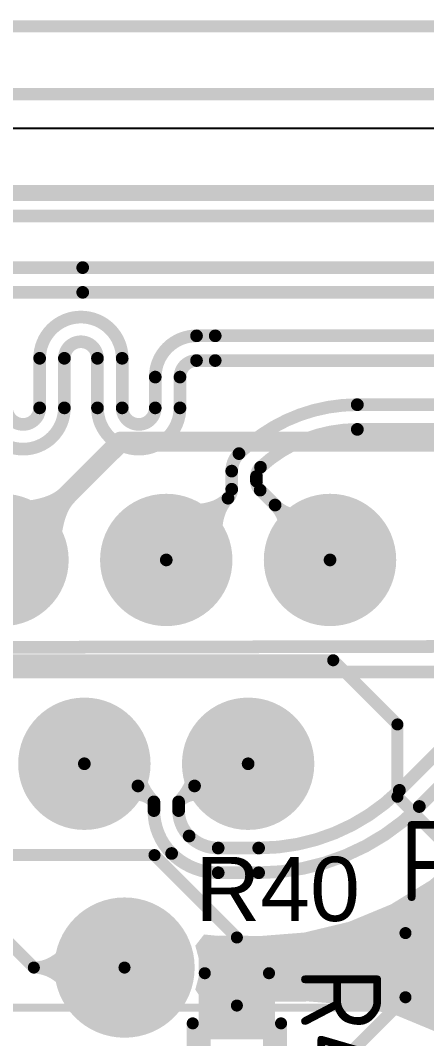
# Model space of a CAD drawing. Header units: inches. Extents: x -0.1 to 94.8, y -0.8 to 67.1.
# Drawn here: x 59.1 to 64.16, y 33.88 to 46.57 of the extents above; entities that cross this region are included whole.
import ezdxf

# ---------------------------------------------------------------- set-up
doc = ezdxf.new("R2010")
doc.units = ezdxf.units.IN
for name, color, linetype in [('Assembly Notes', 56, 'Continuous'), ('Board Layer Stack Bottom Solder', 6, 'Continuous'), ('Bottom Layer', 5, 'Continuous'), ('Layer 1', 76, 'Continuous'), ('Layer 2', 16, 'Continuous'), ('Mechanical 20', 56, 'Continuous'), ('Multi-Layer', 9, 'Continuous'), ('Pad Holes', 156, 'Continuous'), ('Top Layer', 1, 'Continuous'), ('Top Overlay', 2, 'Continuous'), ('Top Paste', 8, 'Continuous'), ('Top Solder', 216, 'Continuous'), ('Via Holes', 16, 'Continuous')]:
    doc.layers.add(name, color=color, linetype=linetype)
doc.styles.add('Arial', font='', dxfattribs={"height": 0.2})
doc.styles.add('GOST type B', font='', dxfattribs={"height": 0.2})
doc.styles.get('Arial').set_extended_font_data('Arial')
doc.styles.get('GOST type B').set_extended_font_data('GOST type B')

# ---------------------------------------------------------------- blocks, each defined once
blk = doc.blocks.new('JK00136NL_B_55')
at = {"layer": 'Mechanical 20'}
blk.add_lwpolyline([(17.51000054, 10.24199882, 0.0999998, 0.0999998, 0), (17.51000054, -10.24199882, 0.0999998, 0.0999998, 0)], format="xyseb", dxfattribs=at)
blk = doc.blocks.new('JK00136NL_B_56')
at = {"layer": 'Board Layer Stack Bottom Solder'}
h = blk.add_hatch(color=6, dxfattribs=at)
edge = h.paths.add_edge_path()
edge.add_arc((9.660001, -1.0200005), 0.8245983, 0, 360)
h = blk.add_hatch(color=6, dxfattribs=at)
edge = h.paths.add_edge_path()
edge.add_arc((12.200001, -2.040001), 0.8245983, 0, 360)
h = blk.add_hatch(color=6, dxfattribs=at)
edge = h.paths.add_edge_path()
edge.add_arc((9.660001, -3.05999896), 0.8245983, 0, 360)
h = blk.add_hatch(color=6, dxfattribs=at)
edge = h.paths.add_edge_path()
edge.add_arc((14.740001, -3.58000046), 0.8741003599999999, 0, 360)
h = blk.add_hatch(color=6, dxfattribs=at)
edge = h.paths.add_edge_path()
edge.add_arc((12.200001, -4.07999946), 0.8245983, 0, 360)
h = blk.add_hatch(color=6, dxfattribs=at)
edge = h.paths.add_edge_path()
edge.add_arc((9.660001, -5.09999996), 0.8245983, 0, 360)
at = {"layer": 'Bottom Layer'}
h = blk.add_hatch(color=5, dxfattribs=at)
edge = h.paths.add_edge_path()
edge.add_arc((9.660001, -1.0200005), 0.7229983, 0, 360)
h = blk.add_hatch(color=5, dxfattribs=at)
edge = h.paths.add_edge_path()
edge.add_arc((12.200001, -2.040001), 0.7229983, 0, 360)
h = blk.add_hatch(color=5, dxfattribs=at)
edge = h.paths.add_edge_path()
edge.add_arc((9.660001, -3.05999896), 0.7229983, 0, 360)
h = blk.add_hatch(color=5, dxfattribs=at)
edge = h.paths.add_edge_path()
edge.add_arc((14.740001, -3.58000046), 0.77250036, 0, 360)
h = blk.add_hatch(color=5, dxfattribs=at)
edge = h.paths.add_edge_path()
edge.add_arc((12.200001, -4.07999946), 0.7229983, 0, 360)
h = blk.add_hatch(color=5, dxfattribs=at)
edge = h.paths.add_edge_path()
edge.add_arc((9.660001, -5.09999996), 0.7229983, 0, 360)
at = {"layer": 'Layer 1'}
h = blk.add_hatch(color=76, dxfattribs=at)
edge = h.paths.add_edge_path()
edge.add_arc((9.660001, -1.0200005), 0.7229983, 0, 360)
h = blk.add_hatch(color=76, dxfattribs=at)
edge = h.paths.add_edge_path()
edge.add_arc((12.200001, -2.040001), 0.7229983, 0, 360)
h = blk.add_hatch(color=76, dxfattribs=at)
edge = h.paths.add_edge_path()
edge.add_arc((9.660001, -3.05999896), 0.7229983, 0, 360)
h = blk.add_hatch(color=76, dxfattribs=at)
edge = h.paths.add_edge_path()
edge.add_arc((14.740001, -3.58000046), 0.77250036, 0, 360)
h = blk.add_hatch(color=76, dxfattribs=at)
edge = h.paths.add_edge_path()
edge.add_arc((12.200001, -4.07999946), 0.7229983, 0, 360)
h = blk.add_hatch(color=76, dxfattribs=at)
edge = h.paths.add_edge_path()
edge.add_arc((9.660001, -5.09999996), 0.7229983, 0, 360)
at = {"layer": 'Layer 2'}
h = blk.add_hatch(color=16, dxfattribs=at)
edge = h.paths.add_edge_path()
edge.add_arc((9.660001, -1.0200005), 0.7229983, 0, 360)
h = blk.add_hatch(color=16, dxfattribs=at)
edge = h.paths.add_edge_path()
edge.add_arc((12.200001, -2.040001), 0.7229983, 0, 360)
h = blk.add_hatch(color=16, dxfattribs=at)
edge = h.paths.add_edge_path()
edge.add_arc((9.660001, -3.05999896), 0.7229983, 0, 360)
h = blk.add_hatch(color=16, dxfattribs=at)
edge = h.paths.add_edge_path()
edge.add_arc((14.740001, -3.58000046), 0.77250036, 0, 360)
h = blk.add_hatch(color=16, dxfattribs=at)
edge = h.paths.add_edge_path()
edge.add_arc((12.200001, -4.07999946), 0.7229983, 0, 360)
h = blk.add_hatch(color=16, dxfattribs=at)
edge = h.paths.add_edge_path()
edge.add_arc((9.660001, -5.09999996), 0.7229983, 0, 360)
at = {"layer": 'Multi-Layer'}
h = blk.add_hatch(color=9, dxfattribs=at)
edge = h.paths.add_edge_path()
edge.add_arc((9.660001, -1.0200005), 0.7229983, 0, 360)
h = blk.add_hatch(color=9, dxfattribs=at)
edge = h.paths.add_edge_path()
edge.add_arc((12.200001, -2.040001), 0.7229983, 0, 360)
h = blk.add_hatch(color=9, dxfattribs=at)
edge = h.paths.add_edge_path()
edge.add_arc((9.660001, -3.05999896), 0.7229983, 0, 360)
h = blk.add_hatch(color=9, dxfattribs=at)
edge = h.paths.add_edge_path()
edge.add_arc((14.740001, -3.58000046), 0.77250036, 0, 360)
h = blk.add_hatch(color=9, dxfattribs=at)
edge = h.paths.add_edge_path()
edge.add_arc((12.200001, -4.07999946), 0.7229983, 0, 360)
h = blk.add_hatch(color=9, dxfattribs=at)
edge = h.paths.add_edge_path()
edge.add_arc((9.660001, -5.09999996), 0.7229983, 0, 360)
at = {"layer": 'Pad Holes'}
h = blk.add_hatch(color=7, dxfattribs=at)
edge = h.paths.add_edge_path()
edge.add_arc((9.660001, -1.0200005), 0.44500038, 0, 360)
h = blk.add_hatch(color=7, dxfattribs=at)
edge = h.paths.add_edge_path()
edge.add_arc((12.200001, -2.040001), 0.44500038, 0, 360)
h = blk.add_hatch(color=7, dxfattribs=at)
edge = h.paths.add_edge_path()
edge.add_arc((9.660001, -3.05999896), 0.44500038, 0, 360)
h = blk.add_hatch(color=7, dxfattribs=at)
edge = h.paths.add_edge_path()
edge.add_arc((14.740001, -3.58000046), 0.51500024, 0, 360)
h = blk.add_hatch(color=7, dxfattribs=at)
edge = h.paths.add_edge_path()
edge.add_arc((12.200001, -4.07999946), 0.44500038, 0, 360)
h = blk.add_hatch(color=7, dxfattribs=at)
edge = h.paths.add_edge_path()
edge.add_arc((9.660001, -5.09999996), 0.44500038, 0, 360)
at = {"layer": 'Top Layer'}
h = blk.add_hatch(color=1, dxfattribs=at)
edge = h.paths.add_edge_path()
edge.add_arc((9.660001, -1.0200005), 0.7229983, 0, 360)
h = blk.add_hatch(color=1, dxfattribs=at)
edge = h.paths.add_edge_path()
edge.add_arc((12.200001, -2.040001), 0.7229983, 0, 360)
h = blk.add_hatch(color=1, dxfattribs=at)
edge = h.paths.add_edge_path()
edge.add_arc((9.660001, -3.05999896), 0.7229983, 0, 360)
h = blk.add_hatch(color=1, dxfattribs=at)
edge = h.paths.add_edge_path()
edge.add_arc((14.740001, -3.58000046), 0.77250036, 0, 360)
h = blk.add_hatch(color=1, dxfattribs=at)
edge = h.paths.add_edge_path()
edge.add_arc((12.200001, -4.07999946), 0.7229983, 0, 360)
h = blk.add_hatch(color=1, dxfattribs=at)
edge = h.paths.add_edge_path()
edge.add_arc((9.660001, -5.09999996), 0.7229983, 0, 360)
at = {"layer": 'Top Solder'}
h = blk.add_hatch(color=216, dxfattribs=at)
edge = h.paths.add_edge_path()
edge.add_arc((9.660001, -1.0200005), 0.8245983, 0, 360)
h = blk.add_hatch(color=216, dxfattribs=at)
edge = h.paths.add_edge_path()
edge.add_arc((12.200001, -2.040001), 0.8245983, 0, 360)
h = blk.add_hatch(color=216, dxfattribs=at)
edge = h.paths.add_edge_path()
edge.add_arc((9.660001, -3.05999896), 0.8245983, 0, 360)
h = blk.add_hatch(color=216, dxfattribs=at)
edge = h.paths.add_edge_path()
edge.add_arc((14.740001, -3.58000046), 0.8741003599999999, 0, 360)
h = blk.add_hatch(color=216, dxfattribs=at)
edge = h.paths.add_edge_path()
edge.add_arc((12.200001, -4.07999946), 0.8245983, 0, 360)
h = blk.add_hatch(color=216, dxfattribs=at)
edge = h.paths.add_edge_path()
edge.add_arc((9.660001, -5.09999996), 0.8245983, 0, 360)
blk = doc.blocks.new('0402R_63')
at = {"layer": 'Top Layer'}
for points in [[(-0.9144990599999999, -0.30499939), (-0.9144990599999999, 0.3049993899999999), (-0.27949906, 0.30499939), (-0.2794990599999999, -0.3049993899999999)], [(0.27949906, -0.30499939), (0.2794990599999999, 0.3049993899999999), (0.9144990599999999, 0.30499939), (0.9144990599999999, -0.3049993899999999)]]:
    blk.add_hatch(color=1, dxfattribs=at).paths.add_polyline_path(points)
at = {"layer": 'Top Paste'}
for points in [[(-0.9144990599999999, -0.30499939), (-0.9144990599999999, 0.3049993899999999), (-0.27949906, 0.30499939), (-0.2794990599999999, -0.3049993899999999)], [(0.27949906, -0.30499939), (0.2794990599999999, 0.3049993899999999), (0.9144990599999999, 0.30499939), (0.9144990599999999, -0.3049993899999999)]]:
    blk.add_hatch(color=8, dxfattribs=at).paths.add_polyline_path(points)
at = {"layer": 'Top Solder'}
for points in [[(-1.01609906, -0.4065993900000001), (-1.01609906, 0.4065993899999999), (-0.1778990600000001, 0.4065993900000001), (-0.1778990599999999, -0.4065993899999999)], [(0.1778990600000001, -0.4065993900000001), (0.1778990599999999, 0.4065993899999999), (1.01609906, 0.4065993900000001), (1.01609906, -0.4065993899999999)]]:
    blk.add_hatch(color=216, dxfattribs=at).paths.add_polyline_path(points)
at = {"layer": 'Assembly Notes'}
for points in [[(-1.00000054, -0.3999992, 0.1499997, 0.1499997, 0), (-1.00000054, 0.3999992, 0.1499997, 0.1499997, 0)], [(1.00000054, 0.3999992, 0.1499997, 0.1499997, 0), (-1.00000054, 0.3999992, 0.1499997, 0.1499997, 0)], [(1.00000054, -0.3999992, 0.1499997, 0.1499997, 0), (1.00000054, 0.3999992, 0.1499997, 0.1499997, 0)], [(1.00000054, -0.3999992, 0.1499997, 0.1499997, 0), (-1.00000054, -0.3999992, 0.1499997, 0.1499997, 0)]]:
    blk.add_lwpolyline(points, format="xyseb", dxfattribs=at)
for points in [[(-1.0375011, 0.3999992, 0.07499858, 0.07499858, 1), (-0.96249998, 0.3999992, 0.07499858, 0.07499858, 1)], [(-1.0375011, 0.3999992, 0.07499858, 0.07499858, 1), (-0.96249998, 0.3999992, 0.07499858, 0.07499858, 1)], [(0.96249998, 0.3999992, 0.07499858, 0.07499858, 1), (1.0375011, 0.3999992, 0.07499858, 0.07499858, 1)], [(0.96249998, 0.3999992, 0.07499858, 0.07499858, 1), (1.0375011, 0.3999992, 0.07499858, 0.07499858, 1)], [(-1.0375011, -0.3999992, 0.07499858, 0.07499858, 1), (-0.96249998, -0.3999992, 0.07499858, 0.07499858, 1)], [(-1.0375011, -0.3999992, 0.07499858, 0.07499858, 1), (-0.96249998, -0.3999992, 0.07499858, 0.07499858, 1)], [(0.96249998, -0.3999992, 0.07499858, 0.07499858, 1), (1.0375011, -0.3999992, 0.07499858, 0.07499858, 1)], [(0.96249998, -0.3999992, 0.07499858, 0.07499858, 1), (1.0375011, -0.3999992, 0.07499858, 0.07499858, 1)]]:
    blk.add_lwpolyline(points, format="xyseb", close=True, dxfattribs=at)
at = {"layer": 'Top Overlay'}
for points in [[(0.37500052, 0.5499989, 0.1499997, 0.1499997, 0), (-0.37500052, 0.5499989, 0.1499997, 0.1499997, 0)], [(0.37500052, -0.5499989, 0.1499997, 0.1499997, 0), (-0.37500052, -0.5499989, 0.1499997, 0.1499997, 0)]]:
    blk.add_lwpolyline(points, format="xyseb", dxfattribs=at)
for points in [[(-0.41250108, 0.5499989, 0.07499858, 0.07499858, 1), (-0.33749996, 0.5499989, 0.07499858, 0.07499858, 1)], [(0.33749996, 0.5499989, 0.07499858, 0.07499858, 1), (0.41250108, 0.5499989, 0.07499858, 0.07499858, 1)], [(-0.41250108, -0.5499989, 0.07499858, 0.07499858, 1), (-0.33749996, -0.5499989, 0.07499858, 0.07499858, 1)], [(0.33749996, -0.5499989, 0.07499858, 0.07499858, 1), (0.41250108, -0.5499989, 0.07499858, 0.07499858, 1)]]:
    blk.add_lwpolyline(points, format="xyseb", close=True, dxfattribs=at)
at = {"layer": 'Assembly Notes', "style": 'GOST type B'}
blk.add_text('R40', height=1.00000054, dxfattribs=at).set_placement((-1.07499912, 0.8000009399999999))
blk = doc.blocks.new('0402R_64')
at = {"layer": 'Top Layer'}
for points in [[(-0.9144990599999999, -0.3049993899999999), (-0.9144990599999999, 0.30499939), (-0.27949906, 0.3049993899999999), (-0.27949906, -0.30499939)], [(0.27949906, -0.3049993899999999), (0.27949906, 0.30499939), (0.9144990599999999, 0.3049993899999999), (0.9144990599999999, -0.30499939)]]:
    blk.add_hatch(color=1, dxfattribs=at).paths.add_polyline_path(points)
at = {"layer": 'Top Paste'}
for points in [[(-0.9144990599999999, -0.3049993899999999), (-0.9144990599999999, 0.30499939), (-0.27949906, 0.3049993899999999), (-0.27949906, -0.30499939)], [(0.27949906, -0.3049993899999999), (0.27949906, 0.30499939), (0.9144990599999999, 0.3049993899999999), (0.9144990599999999, -0.30499939)]]:
    blk.add_hatch(color=8, dxfattribs=at).paths.add_polyline_path(points)
at = {"layer": 'Top Solder'}
for points in [[(-1.01609906, -0.40659939), (-1.01609906, 0.40659939), (-0.17789906, 0.40659939), (-0.17789906, -0.40659939)], [(0.17789906, -0.40659939), (0.17789906, 0.40659939), (1.01609906, 0.40659939), (1.01609906, -0.40659939)]]:
    blk.add_hatch(color=216, dxfattribs=at).paths.add_polyline_path(points)
at = {"layer": 'Assembly Notes'}
for points in [[(-1.00000054, -0.3999992, 0.1499997, 0.1499997, 0), (-1.00000054, 0.3999992, 0.1499997, 0.1499997, 0)], [(-1.00000054, 0.3999992, 0.1499997, 0.1499997, 0), (1.00000054, 0.3999992, 0.1499997, 0.1499997, 0)], [(1.00000054, -0.3999992, 0.1499997, 0.1499997, 0), (1.00000054, 0.3999992, 0.1499997, 0.1499997, 0)], [(-1.00000054, -0.3999992, 0.1499997, 0.1499997, 0), (1.00000054, -0.3999992, 0.1499997, 0.1499997, 0)]]:
    blk.add_lwpolyline(points, format="xyseb", dxfattribs=at)
for points in [[(-1.0375011, 0.3999992, 0.07499858, 0.07499858, 1), (-0.96249998, 0.3999992, 0.07499858, 0.07499858, 1)], [(-1.0375011, 0.3999992, 0.07499858, 0.07499858, 1), (-0.96249998, 0.3999992, 0.07499858, 0.07499858, 1)], [(0.96249998, 0.3999992, 0.07499858, 0.07499858, 1), (1.0375011, 0.3999992, 0.07499858, 0.07499858, 1)], [(0.96249998, 0.3999992, 0.07499858, 0.07499858, 1), (1.0375011, 0.3999992, 0.07499858, 0.07499858, 1)], [(-1.0375011, -0.3999992, 0.07499858, 0.07499858, 1), (-0.96249998, -0.3999992, 0.07499858, 0.07499858, 1)], [(-1.0375011, -0.3999992, 0.07499858, 0.07499858, 1), (-0.96249998, -0.3999992, 0.07499858, 0.07499858, 1)], [(0.96249998, -0.3999992, 0.07499858, 0.07499858, 1), (1.0375011, -0.3999992, 0.07499858, 0.07499858, 1)], [(0.96249998, -0.3999992, 0.07499858, 0.07499858, 1), (1.0375011, -0.3999992, 0.07499858, 0.07499858, 1)]]:
    blk.add_lwpolyline(points, format="xyseb", close=True, dxfattribs=at)
at = {"layer": 'Top Overlay'}
for points in [[(-0.37500052, 0.5499989, 0.1499997, 0.1499997, 0), (0.37500052, 0.5499989, 0.1499997, 0.1499997, 0)], [(-0.37500052, -0.5499989, 0.1499997, 0.1499997, 0), (0.37500052, -0.5499989, 0.1499997, 0.1499997, 0)]]:
    blk.add_lwpolyline(points, format="xyseb", dxfattribs=at)
for points in [[(-0.41250108, 0.5499989, 0.07499858, 0.07499858, 1), (-0.33749996, 0.5499989, 0.07499858, 0.07499858, 1)], [(0.33749996, 0.5499989, 0.07499858, 0.07499858, 1), (0.41250108, 0.5499989, 0.07499858, 0.07499858, 1)], [(-0.41250108, -0.5499989, 0.07499858, 0.07499858, 1), (-0.33749996, -0.5499989, 0.07499858, 0.07499858, 1)], [(0.33749996, -0.5499989, 0.07499858, 0.07499858, 1), (0.41250108, -0.5499989, 0.07499858, 0.07499858, 1)]]:
    blk.add_lwpolyline(points, format="xyseb", close=True, dxfattribs=at)
at = {"layer": 'Assembly Notes', "style": 'GOST type B'}
blk.add_text('R39', height=1.00000054, rotation=360, dxfattribs=at).set_placement((-1.07499912, 0.8000009399999999))

msp = doc.modelspace()

# ---------------------------------------------------------------- hatches: boundary and pattern name
at = {"layer": 'Bottom Layer'}
for points in [[(61.74540102, 40.56367554), (61.71235308, 40.52571778), (61.68418194, 40.48281718), (61.66088506, 40.43497374), (61.64246498, 40.38218492), (61.62891916, 40.32445071999999), (61.62025014, 40.26177368), (61.61645792, 40.1941538), (61.61753996, 40.12158854), (61.62349626, 40.04408043999999), (61.63432936, 39.96162696), (61.031628, 40.56432831999999), (61.11408148, 40.55349521999999), (61.19158957999999, 40.54753892), (61.26415484, 40.54645688), (61.33177471999999, 40.55024909999999), (61.39445176, 40.55891812), (61.45218596, 40.57246394), (61.50497478, 40.59088402), (61.55281821999999, 40.61418089999999), (61.59571882, 40.64235204), (61.63367658, 40.67539998)], [(62.33161777999999, 40.5901017), (62.36254736, 40.56209058), (62.39461485999999, 40.538781), (62.42782281999999, 40.52017296), (62.46216616, 40.50626646), (62.49764741999999, 40.49705896), (62.53426914, 40.492553), (62.57202624, 40.49275111999999), (62.61092126, 40.4976457), (62.65095419999999, 40.50724436), (62.6921276, 40.52154456), (62.28845301999999, 40.11786744), (62.30275068, 40.15904084), (62.31234934, 40.19907378), (62.31724645999999, 40.2379688), (62.31744203999999, 40.27572843999999), (62.31293608, 40.31234762), (62.30373111999999, 40.34782887999999), (62.28982207999999, 40.38217222), (62.27121404, 40.41538018), (62.24790445999999, 40.44744768), (62.21989333999999, 40.47837725999999)], [(60.71013765999999, 36.7791365), (60.68027995999999, 36.80542042), (60.64950785999999, 36.82546102), (60.61782644, 36.8392583), (60.58523569999999, 36.8468148), (60.55173056, 36.84812798), (60.51731355999999, 36.84320292), (60.48198724, 36.832032), (60.44574905999999, 36.81462029999999), (60.40860156, 36.79096782), (60.37053965999999, 36.76107202), (60.62090491999999, 37.36499258), (60.62697551999999, 37.30701962), (60.63616269999999, 37.25139108), (60.64846645999999, 37.19811204), (60.6638868, 37.14717742), (60.68242372, 37.0985923), (60.70407722, 37.0523516), (60.72884984, 37.00845786), (60.7567365, 36.96691361999999), (60.78773973999999, 36.92771379999999), (60.8218621, 36.89086094)], [(61.01813805999999, 36.89086094), (61.05226042, 36.92771379999999), (61.08326365999999, 36.96691361999999), (61.11115031999999, 37.00845786), (61.1359204, 37.0523516), (61.15757643999999, 37.09858976), (61.17611336, 37.14717742), (61.19153369999999, 37.19810949999999), (61.20383492, 37.25138853999999), (61.2130221, 37.30701454), (61.2190927, 37.3649875), (61.46945796, 36.76107456), (61.43139605999999, 36.79096782), (61.39424856, 36.81462029999999), (61.35801038, 36.832032), (61.32268405999999, 36.84320292), (61.28826959999999, 36.84812798), (61.25476446, 36.8468148), (61.22217118, 36.8392583), (61.19048976, 36.82545847999999), (61.1597202, 36.80542042), (61.12986249999999, 36.7791365)], [(65.32142891999999, 36.77396252), (65.48396606, 36.61142538), (65.68303601999999, 36.49649291999999), (65.90506758, 36.43700104), (66.07281934, 36.43700104), (66.15585702, 36.35396335999999), (66.2132534, 36.16475876), (66.35095442, 35.90713672), (66.53626774, 35.68133072), (66.53658777999999, 35.68165076), (66.53659794, 35.68164314), (66.68161923999999, 35.53662184), (66.67869824, 35.53370084), (66.81577696, 35.42851435999999), (66.82181453999999, 35.33642412), (66.70036697999998, 35.12607147999999), (66.63749944, 34.89144914), (66.63749944, 34.64854894), (66.70036697999998, 34.4139266), (66.82181453999999, 34.20357142), (66.99357187999999, 34.03181408), (67.02265995999998, 34.0150196), (67.03402899999999, 33.99287842), (67.04073968, 33.83759551999999), (66.98750382, 33.7967447), (66.83181452, 33.78868528), (66.82598776, 33.79315568), (66.81128369999999, 33.7992466), (66.76627998, 33.83378044), (66.44923464, 33.96510352), (66.10900418, 34.00989642), (65.76877372, 33.96510352), (65.45172837999999, 33.83378044), (65.29472843999999, 33.71330824), (65.17947339999999, 33.62487814), (65.17946324, 33.6248629), (65.17947086, 33.62485528), (65.17800528, 33.61782964), (65.07246319999999, 33.51145444), (65.03027379999999, 33.46926504), (64.82013959999999, 33.64873636), (64.32863943999999, 33.94992956), (63.7960751, 34.17052348), (63.23555806, 34.30509267999999), (62.66089321999999, 34.35031992), (62.66089321999999, 34.34571998), (61.38197528, 34.34571998), (61.28154875999999, 34.49572222), (61.32249864, 34.64854894), (61.32249864, 34.89144914), (61.28199072, 35.04262232), (61.39027092, 35.18178892), (61.39197779999999, 35.1825179), (61.56712095999999, 35.16526622), (61.56712095999999, 35.16628222), (61.92111059999999, 35.16628222), (62.07112807999999, 35.16179658), (62.2181636, 35.17337389999999), (62.63882315999999, 35.20648026), (63.19254062, 35.33941624), (63.7186432, 35.55733554), (64.20417943999999, 35.85487114), (64.51730048, 36.12230519999999), (64.6293602, 36.21800224), (64.73224544, 36.32608686), (65.19657013999999, 36.7904014)]]:
    msp.add_hatch(color=5, dxfattribs=at).paths.add_polyline_path(points)
h = msp.add_hatch(color=5, dxfattribs=at)
edge = h.paths.add_edge_path()
edge.add_arc((63.39994178, 34.99997571999999), 0.2999994, 0, 360)
at = {"layer": 'Layer 1'}
h = msp.add_hatch(color=76, dxfattribs=at)
edge = h.paths.add_edge_path()
edge.add_arc((63.39994178, 34.99997571999999), 0.2999994, 0, 360)
at = {"layer": 'Layer 2'}
msp.add_hatch(color=16, dxfattribs=at).paths.add_polyline_path([(59.77866886, 40.57189244), (59.74432552, 40.53215922), (59.71370581999999, 40.48537242), (59.68681737999999, 40.43153458), (59.66365511999999, 40.3706457), (59.64422158, 40.30270578), (59.62851422, 40.22771228), (59.61653558, 40.14567028), (59.60828312, 40.0565747), (59.60296182, 39.85723042), (58.88723046, 40.57296178), (58.99042812, 40.57375934), (59.17567031999999, 40.58653553999999), (59.25771232, 40.59851418), (59.33270582, 40.61422154), (59.40064574, 40.63365508), (59.46153461999999, 40.65681734), (59.51537245999999, 40.68370578), (59.56215926, 40.71432548), (59.60189247999999, 40.74866882)])
h = msp.add_hatch(color=16, dxfattribs=at)
edge = h.paths.add_edge_path()
edge.add_arc((63.39994178, 34.99997571999999), 0.2999994, 0, 360)
at = {"layer": 'Top Layer'}
h = msp.add_hatch(color=1, dxfattribs=at)
edge = h.paths.add_edge_path()
edge.add_arc((63.39994178, 34.99997571999999), 0.2999994, 0, 360)
for points in [[(59.27067648, 34.84499761999999), (59.32230706, 34.84841138), (59.37310198, 34.85865012), (59.42305615999999, 34.87571638), (59.47217213999999, 34.89960508), (59.52044992, 34.9303213), (59.5678895, 34.96786503999999), (59.61449087999999, 35.01223122), (59.66025152, 35.06342492), (59.7051765, 35.12144614), (59.74926327999999, 35.18629234), (59.74926327999999, 34.35370574), (59.7051765, 34.41855193999999), (59.66025152, 34.47657316), (59.61449087999999, 34.52776686), (59.5678895, 34.57213304), (59.52044992, 34.60967677999999), (59.47217213999999, 34.640393), (59.42305615999999, 34.6642817), (59.37310198, 34.68134796), (59.32230706, 34.6915867), (59.27067648, 34.69500046)], [(61.87500197999999, 34.76145194), (61.87575128, 34.73292266), (61.87800172, 34.70732962), (61.88175076, 34.6846779), (61.88700093999999, 34.66496496), (61.89374972, 34.64819079999999), (61.90199964, 34.63435542), (61.91175069999999, 34.62345882), (61.92300035999999, 34.615501), (61.93575115999999, 34.6104845), (61.95000056, 34.60840424), (61.65000116, 34.60840424), (61.66425056, 34.6104845), (61.67700136, 34.615501), (61.68825102, 34.62345882), (61.69800208, 34.63435542), (61.706252, 34.64819079999999), (61.71300077999999, 34.66496496), (61.71825096, 34.6846779), (61.722, 34.70732962), (61.72425043999999, 34.73292266), (61.72499974, 34.76145194)], [(63.88248335999999, 34.48554698), (63.90266619999999, 34.50676106), (63.9207891, 34.5279726), (63.93684952, 34.54918668), (63.95085254, 34.57040076), (63.96279308, 34.5916123), (63.97267622, 34.61282637999999), (63.98049688, 34.63403792), (63.98625759999999, 34.655252), (63.98995584, 34.67646608), (63.99159667999999, 34.69767761999999), (64.2131812, 34.50109686), (64.19196966, 34.49945602), (64.17075557999999, 34.49575778), (64.1495415, 34.48999706), (64.12832995999999, 34.4821764), (64.10711588, 34.47229326), (64.08590434, 34.46035272), (64.06469025999999, 34.4463497), (64.04347618, 34.43028928), (64.02226464, 34.41216638), (64.00105056, 34.39198354)]]:
    msp.add_hatch(color=1, dxfattribs=at).paths.add_polyline_path(points)
at = {"layer": 'Via Holes'}
h = msp.add_hatch(color=7, dxfattribs=at)
edge = h.paths.add_edge_path()
edge.add_arc((63.39994178, 34.99997571999999), 0.1499997, 0, 360)

# ---------------------------------------------------------------- linework, layer by layer
at = {"layer": 'Bottom Layer'}
msp.add_line((67.87914796, 45.22872082), (56.98633764, 45.22872082), dxfattribs=at)
for points in [[(45.69873766, 44.44299976, 0.1580007, 0.1580007, 0), (67.8800649, 44.44299976, 0.1580007, 0.1580007, 0)], [(45.6987275, 44.13499935999999, 0.1580007, 0.1580007, 0), (67.8800649, 44.13499935999999, 0.1580007, 0.1580007, 0)], [(50.72244872, 43.49299911999999, 0.1580007, 0.1580007, 0), (59.87908013999999, 43.4929915, 0.1580007, 0.1580007, 0)], [(59.87908013999999, 43.4929915, 0.1580007, 0.1580007, 0), (67.3386766, 43.49297626, 0.1580007, 0.1580007, 0)], [(47.58209685999999, 43.18499618, 0.1580007, 0.1580007, 0), (59.87908013999999, 43.18499618, 0.1580007, 0.1580007, 0)], [(59.87908013999999, 43.18499618, 0.1580007, 0.1580007, 0), (67.31232156, 43.18498602, 0.1580007, 0.1580007, 0)], [(59.34299028, 42.3629963, 0.1580007, 0.1580007, -0.9999999999999999), (60.37098924, 42.3629963, 0.1580007, 0.1580007, 0)], [(59.65099068, 42.3629963, 0.1580007, 0.1580007, -0.9999999999999999), (60.06298884, 42.3629963, 0.1580007, 0.1580007, 0)], [(60.7829874, 42.12900388, 0.1580007, 0.1580007, -0.4142135623730951), (61.29698688, 42.64300335999999, 0.1580007, 0.1580007, 0)], [(61.29698688, 42.64300335999999, 0.1580007, 0.1580007, 0), (61.52999885999999, 42.64300335999999, 0.1580007, 0.1580007, 0)], [(61.52999885999999, 42.64300335999999, 0.1580007, 0.1580007, 0), (67.60751020000001, 42.64300335999999, 0.1580007, 0.1580007, 0)], [(59.34299028, 41.74502192, 0.1580007, 0.1580007, 0), (59.34299028, 42.3629963, 0.1580007, 0.1580007, 0)], [(59.65099068, 41.74502192, 0.1580007, 0.1580007, 0), (59.65099068, 42.3629963, 0.1580007, 0.1580007, 0)], [(60.06298884, 41.74502192, 0.1580007, 0.1580007, 0), (60.06298884, 42.3629963, 0.1580007, 0.1580007, 0)], [(60.37098924, 41.74502192, 0.1580007, 0.1580007, 0), (60.37098924, 42.3629963, 0.1580007, 0.1580007, 0)], [(61.09098779999999, 42.12900388, 0.1580007, 0.1580007, -0.4142135623730951), (61.29698688, 42.33500296, 0.1580007, 0.1580007, 0)], [(61.29698688, 42.33500296, 0.1580007, 0.1580007, 0), (61.52999885999999, 42.33500296, 0.1580007, 0.1580007, 0)], [(61.52999885999999, 42.33500296, 0.1580007, 0.1580007, 0), (67.60751020000001, 42.33500296, 0.1580007, 0.1580007, 0)], [(60.7829874, 41.74502192, 0.1580007, 0.1580007, 0), (60.7829874, 42.12900388, 0.1580007, 0.1580007, 0)], [(61.09098779999999, 41.74502192, 0.1580007, 0.1580007, 0), (61.09098779999999, 42.12900388, 0.1580007, 0.1580007, 0)], [(59.65099068, 41.74502192, 0.1580007, 0.1580007, -0.9999999999999999), (58.62299171999999, 41.74502192, 0.1580007, 0.1580007, 0)], [(59.34299028, 41.74502192, 0.1580007, 0.1580007, -0.9999999999999999), (58.93099211999999, 41.74502192, 0.1580007, 0.1580007, 0)], [(61.09098779999999, 41.74502192, 0.1580007, 0.1580007, -0.9999999999999999), (60.06298884, 41.74502192, 0.1580007, 0.1580007, 0)], [(60.7829874, 41.74502192, 0.1580007, 0.1580007, -0.9999999999999999), (60.37098924, 41.74502192, 0.1580007, 0.1580007, 0)], [(61.82581996, 41.17487827999999, 0.1580007, 0.1580007, -0.198912367379658), (63.29878119999999, 41.78499898, 0.1580007, 0.1580007, 0)], [(63.29878119999999, 41.78499898, 0.1580007, 0.1580007, 0), (63.29982005999999, 41.7849939, 0.1580007, 0.1580007, 0)], [(63.29982005999999, 41.78499643999999, 0.1580007, 0.1580007, -0.0005123614084670174), (63.3007751, 41.78499643999999, 0.1580007, 0.1580007, 0)], [(63.3007751, 41.78499136, 0.1580007, 0.1580007, 0), (67.87199786, 41.78499898, 0.1580007, 0.1580007, 0)], [(62.09410237999999, 41.0055314, 0.1580007, 0.1580007, -0.1877101113446856), (63.2993273, 41.47699604, 0.1580007, 0.1580007, 0)], [(63.2993273, 41.4769935, 0.1580007, 0.1580007, 0), (63.29960161999999, 41.4769935, 0.1580007, 0.1580007, 0)], [(63.29960161999999, 41.4769935, 0.1580007, 0.1580007, -0.0009766139135898), (63.30021884, 41.47699604, 0.1580007, 0.1580007, 0)], [(63.30021884, 41.47699604, 0.1580007, 0.1580007, -0.0008841839543901806), (63.30077763999999, 41.47699604, 0.1580007, 0.1580007, 0)], [(63.30077763999999, 41.4769935, 0.1580007, 0.1580007, 0), (67.87199786, 41.47699857999999, 0.1580007, 0.1580007, 0)], [(61.73560931999999, 40.95708851999999, 0.1580007, 0.1580007, -0.198913882897498), (61.82581996, 41.17487827999999, 0.1580007, 0.1580007, 0)], [(61.73560931999999, 40.73105391999999, 0.1580007, 0.1580007, 0), (61.73560931999999, 40.95708851999999, 0.1580007, 0.1580007, 0)], [(62.04360972, 40.89063704, 0.1580007, 0.1580007, -0.2070876922692078), (62.09410237999999, 41.0055314, 0.1580007, 0.1580007, 0)], [(62.04360972, 40.83183349999999, 0.1580007, 0.1580007, 0), (62.04360972, 40.89063704, 0.1580007, 0.1580007, 0)], [(62.08988343999999, 40.7201116, 0.1580007, 0.1580007, -0.1989064588806217), (62.04360972, 40.83183349999999, 0.1580007, 0.1580007, 0)], [(61.73560931999999, 40.73105391999999, 0.1580007, 0.1580007, -0.1984308635723452), (61.6895388, 40.61953776, 0.1580007, 0.1580007, 0)], [(62.08988343999999, 40.7201116, 0.1580007, 0.1580007, 0), (62.27575555999999, 40.53423948, 0.1580007, 0.1580007, 0)], [(60.92000008, 39.84999903999999, 0.1580007, 0.1580007, 0), (61.6895388, 40.61953776, 0.1580007, 0.1580007, 0)], [(62.27575555999999, 40.53423948, 0.1580007, 0.1580007, 0), (62.95999853999999, 39.84999903999999, 0.1580007, 0.1580007, 0)], [(58.27535461999999, 38.76000376, 0.1580007, 0.1580007, 0), (64.47048828, 38.77189604, 0.1580007, 0.1580007, 0)], [(58.27535208, 38.45200336, 0.1580007, 0.1580007, 0), (64.59775752, 38.45200336, 0.1580007, 0.1580007, 0)], [(63.82429449999999, 36.97930628, 0.1580007, 0.1580007, 0), (64.88274551999999, 38.03774206, 0.1580007, 0.1580007, 0)], [(64.07275222, 36.77776998, 0.1580007, 0.1580007, 0), (65.08345378, 37.7884563, 0.1580007, 0.1580007, 0)], [(59.89999957999999, 37.30999904, 0.1580007, 0.1580007, -0.198912367379658), (60.56747856, 37.03352004, 0.1580007, 0.1580007, 0)], [(61.27252414, 37.03352258, 0.1580007, 0.1580007, -0.198912367379658), (61.93999804, 37.30999904, 0.1580007, 0.1580007, 0)], [(60.56747856, 37.03352004, 0.1580007, 0.1580007, 0), (60.76599988, 36.83499872, 0.1580007, 0.1580007, 0)], [(61.07400027999999, 36.83499872, 0.1580007, 0.1580007, 0), (61.27252414, 37.03352258, 0.1580007, 0.1580007, 0)], [(63.82283907999999, 36.97787118, 0.1580007, 0.1580007, -0.1969592205745411), (62.07112299999999, 36.2599859, 0.1580007, 0.1580007, 0)], [(63.8241548, 36.97916658, 0.1580007, 0.1580007, -0.0001847802799375593), (63.82283907999999, 36.97787118, 0.1580007, 0.1580007, 0)], [(63.8241548, 36.97916658, 0.1580007, 0.1580007, 0), (63.82429449999999, 36.97930628, 0.1580007, 0.1580007, 0)], [(60.76599988, 36.72625624, 0.1580007, 0.1580007, 0), (60.76599988, 36.83499872, 0.1580007, 0.1580007, 0)], [(60.98720848, 36.19221108, 0.1580007, 0.1580007, -0.198912367379658), (60.76599988, 36.72625624, 0.1580007, 0.1580007, 0)], [(61.07400027999999, 36.72625878, 0.1580007, 0.1580007, 0), (61.07400027999999, 36.83499872, 0.1580007, 0.1580007, 0)], [(61.20499824, 36.41000084, 0.1580007, 0.1580007, -0.1989123673796619), (61.07400027999999, 36.72625878, 0.1580007, 0.1580007, 0)], [(64.07163208, 36.77665492, 0.1580007, 0.1580007, -0.1980330603820452), (62.07111284, 35.95198804, 0.1580007, 0.1580007, 0)], [(64.07275222, 36.77776998, 0.1580007, 0.1580007, -0.000139190983232738), (64.07163208, 36.77665492, 0.1580007, 0.1580007, 0)], [(61.5671235, 36.26000368, 0.1580007, 0.1580007, -0.198912367379658), (61.20499824, 36.41000084, 0.1580007, 0.1580007, 0)], [(61.5671235, 36.26000368, 0.1580007, 0.1580007, 0), (62.07112299999999, 36.26000368, 0.1580007, 0.1580007, 0)], [(61.56712095999999, 35.95200328, 0.1580007, 0.1580007, -0.198912367379658), (60.98720848, 36.19221108, 0.1580007, 0.1580007, 0)], [(61.56712095999999, 35.95200328, 0.1580007, 0.1580007, 0), (62.07111284, 35.95200328, 0.1580007, 0.1580007, 0)]]:
    msp.add_lwpolyline(points, format="xyseb", dxfattribs=at)
for points in [[(59.83958059999999, 43.4929915, 0.07899908, 0.07899908, 1), (59.91857967999999, 43.4929915, 0.07899908, 0.07899908, 1)], [(59.83958059999999, 43.4929915, 0.07899908, 0.07899908, 1), (59.91857967999999, 43.4929915, 0.07899908, 0.07899908, 1)], [(59.83958059999999, 43.18499618, 0.07899908, 0.07899908, 1), (59.91857967999999, 43.18499618, 0.07899908, 0.07899908, 1)], [(59.83958059999999, 43.18499618, 0.07899908, 0.07899908, 1), (59.91857967999999, 43.18499618, 0.07899908, 0.07899908, 1)], [(61.25748734, 42.64300335999999, 0.07899908, 0.07899908, 1), (61.33648641999999, 42.64300335999999, 0.07899908, 0.07899908, 1)], [(61.25748734, 42.64300335999999, 0.07899908, 0.07899908, 1), (61.33648641999999, 42.64300335999999, 0.07899908, 0.07899908, 1)], [(61.49049932, 42.64300335999999, 0.07899908, 0.07899908, 1), (61.56949839999999, 42.64300335999999, 0.07899908, 0.07899908, 1)], [(61.49049932, 42.64300335999999, 0.07899908, 0.07899908, 1), (61.56949839999999, 42.64300335999999, 0.07899908, 0.07899908, 1)], [(59.30349074, 42.3629963, 0.07899908, 0.07899908, 1), (59.38248982, 42.3629963, 0.07899908, 0.07899908, 1)], [(59.30349074, 42.3629963, 0.07899908, 0.07899908, 1), (59.38248982, 42.3629963, 0.07899908, 0.07899908, 1)], [(59.61149114, 42.3629963, 0.07899908, 0.07899908, 1), (59.69049022, 42.3629963, 0.07899908, 0.07899908, 1)], [(59.61149114, 42.3629963, 0.07899908, 0.07899908, 1), (59.69049022, 42.3629963, 0.07899908, 0.07899908, 1)], [(60.02348929999999, 42.3629963, 0.07899908, 0.07899908, 1), (60.10248838, 42.3629963, 0.07899908, 0.07899908, 1)], [(60.02348929999999, 42.3629963, 0.07899908, 0.07899908, 1), (60.10248838, 42.3629963, 0.07899908, 0.07899908, 1)], [(60.3314897, 42.3629963, 0.07899908, 0.07899908, 1), (60.41048877999999, 42.3629963, 0.07899908, 0.07899908, 1)], [(60.3314897, 42.3629963, 0.07899908, 0.07899908, 1), (60.41048877999999, 42.3629963, 0.07899908, 0.07899908, 1)], [(61.25748734, 42.33500296, 0.07899908, 0.07899908, 1), (61.33648641999999, 42.33500296, 0.07899908, 0.07899908, 1)], [(61.25748734, 42.33500296, 0.07899908, 0.07899908, 1), (61.33648641999999, 42.33500296, 0.07899908, 0.07899908, 1)], [(61.49049932, 42.33500296, 0.07899908, 0.07899908, 1), (61.56949839999999, 42.33500296, 0.07899908, 0.07899908, 1)], [(61.49049932, 42.33500296, 0.07899908, 0.07899908, 1), (61.56949839999999, 42.33500296, 0.07899908, 0.07899908, 1)], [(60.74348786, 42.12900388, 0.07899908, 0.07899908, 1), (60.82248694, 42.12900388, 0.07899908, 0.07899908, 1)], [(60.74348786, 42.12900388, 0.07899908, 0.07899908, 1), (60.82248694, 42.12900388, 0.07899908, 0.07899908, 1)], [(61.05148825999999, 42.12900388, 0.07899908, 0.07899908, 1), (61.13048733999999, 42.12900388, 0.07899908, 0.07899908, 1)], [(61.05148825999999, 42.12900388, 0.07899908, 0.07899908, 1), (61.13048733999999, 42.12900388, 0.07899908, 0.07899908, 1)], [(59.30349074, 41.74502192, 0.07899908, 0.07899908, 1), (59.38248982, 41.74502192, 0.07899908, 0.07899908, 1)], [(59.30349074, 41.74502192, 0.07899908, 0.07899908, 1), (59.38248982, 41.74502192, 0.07899908, 0.07899908, 1)], [(59.61149114, 41.74502192, 0.07899908, 0.07899908, 1), (59.69049022, 41.74502192, 0.07899908, 0.07899908, 1)], [(59.61149114, 41.74502192, 0.07899908, 0.07899908, 1), (59.69049022, 41.74502192, 0.07899908, 0.07899908, 1)], [(60.02348929999999, 41.74502192, 0.07899908, 0.07899908, 1), (60.10248838, 41.74502192, 0.07899908, 0.07899908, 1)], [(60.02348929999999, 41.74502192, 0.07899908, 0.07899908, 1), (60.10248838, 41.74502192, 0.07899908, 0.07899908, 1)], [(60.3314897, 41.74502192, 0.07899908, 0.07899908, 1), (60.41048877999999, 41.74502192, 0.07899908, 0.07899908, 1)], [(60.3314897, 41.74502192, 0.07899908, 0.07899908, 1), (60.41048877999999, 41.74502192, 0.07899908, 0.07899908, 1)], [(60.74348786, 41.74502192, 0.07899908, 0.07899908, 1), (60.82248694, 41.74502192, 0.07899908, 0.07899908, 1)], [(60.74348786, 41.74502192, 0.07899908, 0.07899908, 1), (60.82248694, 41.74502192, 0.07899908, 0.07899908, 1)], [(61.05148825999999, 41.74502192, 0.07899908, 0.07899908, 1), (61.13048733999999, 41.74502192, 0.07899908, 0.07899908, 1)], [(61.05148825999999, 41.74502192, 0.07899908, 0.07899908, 1), (61.13048733999999, 41.74502192, 0.07899908, 0.07899908, 1)], [(63.25928166, 41.78499898, 0.07899908, 0.07899908, 1), (63.33828073999999, 41.78499898, 0.07899908, 0.07899908, 1)], [(63.25928166, 41.78499898, 0.07899908, 0.07899908, 1), (63.33828073999999, 41.78499898, 0.07899908, 0.07899908, 1)], [(63.26032051999999, 41.78499643999999, 0.07899908, 0.07899908, 1), (63.3393196, 41.78499643999999, 0.07899908, 0.07899908, 1)], [(63.26032051999999, 41.7849939, 0.07899908, 0.07899908, 1), (63.3393196, 41.7849939, 0.07899908, 0.07899908, 1)], [(63.26127556, 41.78499643999999, 0.07899908, 0.07899908, 1), (63.34027464, 41.78499643999999, 0.07899908, 0.07899908, 1)], [(63.26127556, 41.78499136, 0.07899908, 0.07899908, 1), (63.34027464, 41.78499136, 0.07899908, 0.07899908, 1)], [(63.25982776, 41.47699604, 0.07899908, 0.07899908, 1), (63.33882684, 41.47699604, 0.07899908, 0.07899908, 1)], [(63.25982776, 41.4769935, 0.07899908, 0.07899908, 1), (63.33882684, 41.4769935, 0.07899908, 0.07899908, 1)], [(63.26010208, 41.4769935, 0.07899908, 0.07899908, 1), (63.33910115999999, 41.4769935, 0.07899908, 0.07899908, 1)], [(63.26010208, 41.4769935, 0.07899908, 0.07899908, 1), (63.33910115999999, 41.4769935, 0.07899908, 0.07899908, 1)], [(63.2607193, 41.47699604, 0.07899908, 0.07899908, 1), (63.33971837999999, 41.47699604, 0.07899908, 0.07899908, 1)], [(63.2607193, 41.47699604, 0.07899908, 0.07899908, 1), (63.33971837999999, 41.47699604, 0.07899908, 0.07899908, 1)], [(63.26127809999999, 41.47699604, 0.07899908, 0.07899908, 1), (63.34027717999999, 41.47699604, 0.07899908, 0.07899908, 1)], [(63.26127809999999, 41.4769935, 0.07899908, 0.07899908, 1), (63.34027717999999, 41.4769935, 0.07899908, 0.07899908, 1)], [(61.78632042, 41.17487827999999, 0.07899908, 0.07899908, 1), (61.8653195, 41.17487827999999, 0.07899908, 0.07899908, 1)], [(61.78632042, 41.17487827999999, 0.07899908, 0.07899908, 1), (61.8653195, 41.17487827999999, 0.07899908, 0.07899908, 1)], [(61.69610977999999, 40.95708851999999, 0.07899908, 0.07899908, 1), (61.77510886, 40.95708851999999, 0.07899908, 0.07899908, 1)], [(61.69610977999999, 40.95708851999999, 0.07899908, 0.07899908, 1), (61.77510886, 40.95708851999999, 0.07899908, 0.07899908, 1)], [(62.05460283999999, 41.0055314, 0.07899908, 0.07899908, 1), (62.13360191999999, 41.0055314, 0.07899908, 0.07899908, 1)], [(62.05460283999999, 41.0055314, 0.07899908, 0.07899908, 1), (62.13360191999999, 41.0055314, 0.07899908, 0.07899908, 1)], [(62.00411018, 40.89063704, 0.07899908, 0.07899908, 1), (62.08310925999999, 40.89063704, 0.07899908, 0.07899908, 1)], [(62.00411018, 40.89063704, 0.07899908, 0.07899908, 1), (62.08310925999999, 40.89063704, 0.07899908, 0.07899908, 1)], [(62.00411018, 40.83183349999999, 0.07899908, 0.07899908, 1), (62.08310925999999, 40.83183349999999, 0.07899908, 0.07899908, 1)], [(62.00411018, 40.83183349999999, 0.07899908, 0.07899908, 1), (62.08310925999999, 40.83183349999999, 0.07899908, 0.07899908, 1)], [(61.69610977999999, 40.73105391999999, 0.07899908, 0.07899908, 1), (61.77510886, 40.73105391999999, 0.07899908, 0.07899908, 1)], [(61.69610977999999, 40.73105391999999, 0.07899908, 0.07899908, 1), (61.77510886, 40.73105391999999, 0.07899908, 0.07899908, 1)], [(62.05038389999999, 40.7201116, 0.07899908, 0.07899908, 1), (62.12938298, 40.7201116, 0.07899908, 0.07899908, 1)], [(62.05038389999999, 40.7201116, 0.07899908, 0.07899908, 1), (62.12938298, 40.7201116, 0.07899908, 0.07899908, 1)], [(61.65003926, 40.61953776, 0.07899908, 0.07899908, 1), (61.72903834, 40.61953776, 0.07899908, 0.07899908, 1)], [(61.65003926, 40.61953776, 0.07899908, 0.07899908, 1), (61.72903834, 40.61953776, 0.07899908, 0.07899908, 1)], [(62.23625601999999, 40.53423948, 0.07899908, 0.07899908, 1), (62.31525509999999, 40.53423948, 0.07899908, 0.07899908, 1)], [(62.23625601999999, 40.53423948, 0.07899908, 0.07899908, 1), (62.31525509999999, 40.53423948, 0.07899908, 0.07899908, 1)], [(60.88050054, 39.84999903999999, 0.07899908, 0.07899908, 1), (60.95949962, 39.84999903999999, 0.07899908, 0.07899908, 1)], [(62.92049899999999, 39.84999903999999, 0.07899908, 0.07899908, 1), (62.99949808, 39.84999903999999, 0.07899908, 0.07899908, 1)], [(59.86050003999999, 37.30999904, 0.07899908, 0.07899908, 1), (59.93949911999999, 37.30999904, 0.07899908, 0.07899908, 1)], [(61.9004985, 37.30999904, 0.07899908, 0.07899908, 1), (61.97949758, 37.30999904, 0.07899908, 0.07899908, 1)], [(60.52797902, 37.03352004, 0.07899908, 0.07899908, 1), (60.6069781, 37.03352004, 0.07899908, 0.07899908, 1)], [(60.52797902, 37.03352004, 0.07899908, 0.07899908, 1), (60.6069781, 37.03352004, 0.07899908, 0.07899908, 1)], [(61.2330246, 37.03352258, 0.07899908, 0.07899908, 1), (61.31202368, 37.03352258, 0.07899908, 0.07899908, 1)], [(61.2330246, 37.03352258, 0.07899908, 0.07899908, 1), (61.31202368, 37.03352258, 0.07899908, 0.07899908, 1)], [(63.78333953999999, 36.97787118, 0.07899908, 0.07899908, 1), (63.86233862, 36.97787118, 0.07899908, 0.07899908, 1)], [(63.78333953999999, 36.97787118, 0.07899908, 0.07899908, 1), (63.86233862, 36.97787118, 0.07899908, 0.07899908, 1)], [(63.78465525999999, 36.97916658, 0.07899908, 0.07899908, 1), (63.86365434, 36.97916658, 0.07899908, 0.07899908, 1)], [(63.78465525999999, 36.97916658, 0.07899908, 0.07899908, 1), (63.86365434, 36.97916658, 0.07899908, 0.07899908, 1)], [(63.78479495999999, 36.97930628, 0.07899908, 0.07899908, 1), (63.86379403999999, 36.97930628, 0.07899908, 0.07899908, 1)], [(63.78479495999999, 36.97930628, 0.07899908, 0.07899908, 1), (63.86379403999999, 36.97930628, 0.07899908, 0.07899908, 1)], [(60.72650033999999, 36.83499872, 0.07899908, 0.07899908, 1), (60.80549942, 36.83499872, 0.07899908, 0.07899908, 1)], [(60.72650033999999, 36.83499872, 0.07899908, 0.07899908, 1), (60.80549942, 36.83499872, 0.07899908, 0.07899908, 1)], [(60.72650033999999, 36.72625624, 0.07899908, 0.07899908, 1), (60.80549942, 36.72625624, 0.07899908, 0.07899908, 1)], [(60.72650033999999, 36.72625624, 0.07899908, 0.07899908, 1), (60.80549942, 36.72625624, 0.07899908, 0.07899908, 1)], [(61.03450073999999, 36.83499872, 0.07899908, 0.07899908, 1), (61.11349981999999, 36.83499872, 0.07899908, 0.07899908, 1)], [(61.03450073999999, 36.83499872, 0.07899908, 0.07899908, 1), (61.11349981999999, 36.83499872, 0.07899908, 0.07899908, 1)], [(61.03450073999999, 36.72625878, 0.07899908, 0.07899908, 1), (61.11349981999999, 36.72625878, 0.07899908, 0.07899908, 1)], [(61.03450073999999, 36.72625878, 0.07899908, 0.07899908, 1), (61.11349981999999, 36.72625878, 0.07899908, 0.07899908, 1)], [(64.03213253999999, 36.77665492, 0.07899908, 0.07899908, 1), (64.11113162, 36.77665492, 0.07899908, 0.07899908, 1)], [(64.03213253999999, 36.77665492, 0.07899908, 0.07899908, 1), (64.11113162, 36.77665492, 0.07899908, 0.07899908, 1)], [(64.03325268, 36.77776998, 0.07899908, 0.07899908, 1), (64.11225176, 36.77776998, 0.07899908, 0.07899908, 1)], [(64.03325268, 36.77776998, 0.07899908, 0.07899908, 1), (64.11225176, 36.77776998, 0.07899908, 0.07899908, 1)], [(61.1654987, 36.41000084, 0.07899908, 0.07899908, 1), (61.24449778, 36.41000084, 0.07899908, 0.07899908, 1)], [(61.1654987, 36.41000084, 0.07899908, 0.07899908, 1), (61.24449778, 36.41000084, 0.07899908, 0.07899908, 1)], [(61.52762396, 36.26000368, 0.07899908, 0.07899908, 1), (61.60662304, 36.26000368, 0.07899908, 0.07899908, 1)], [(61.52762396, 36.26000368, 0.07899908, 0.07899908, 1), (61.60662304, 36.26000368, 0.07899908, 0.07899908, 1)], [(62.03162345999999, 36.26000368, 0.07899908, 0.07899908, 1), (62.11062253999999, 36.26000368, 0.07899908, 0.07899908, 1)], [(62.03162345999999, 36.2599859, 0.07899908, 0.07899908, 1), (62.11062253999999, 36.2599859, 0.07899908, 0.07899908, 1)], [(60.94770894, 36.19221108, 0.07899908, 0.07899908, 1), (61.02670802, 36.19221108, 0.07899908, 0.07899908, 1)], [(60.94770894, 36.19221108, 0.07899908, 0.07899908, 1), (61.02670802, 36.19221108, 0.07899908, 0.07899908, 1)], [(61.52762142, 35.95200328, 0.07899908, 0.07899908, 1), (61.60662049999999, 35.95200328, 0.07899908, 0.07899908, 1)], [(61.52762142, 35.95200328, 0.07899908, 0.07899908, 1), (61.60662049999999, 35.95200328, 0.07899908, 0.07899908, 1)], [(62.0316133, 35.95200328, 0.07899908, 0.07899908, 1), (62.11061238, 35.95200328, 0.07899908, 0.07899908, 1)], [(62.0316133, 35.95198804, 0.07899908, 0.07899908, 1), (62.11061238, 35.95198804, 0.07899908, 0.07899908, 1)]]:
    msp.add_lwpolyline(points, format="xyseb", close=True, dxfattribs=at)
at = {"layer": 'Layer 2'}
for points in [[(45.50322624, 44.39677175999999, 0.1499997, 0.1499997, 0), (66.44677338, 44.39677175999999, 0.1499997, 0.1499997, 0)], [(58.87999908, 39.84999903999999, 0.2499995, 0.2499995, 0), (60.35499994, 41.3249999, 0.2499995, 0.2499995, 0)], [(60.35499994, 41.3249999, 0.2499995, 0.2499995, 0), (67.60499813999999, 41.3249999, 0.2499995, 0.2499995, 0)]]:
    msp.add_lwpolyline(points, format="xyseb", dxfattribs=at)
msp.add_lwpolyline([(60.2925007, 41.3249999, 0.12499848, 0.12499848, 1), (60.41749918, 41.3249999, 0.12499848, 0.12499848, 1)], format="xyseb", close=True, dxfattribs=at)
msp.add_lwpolyline([(60.2925007, 41.3249999, 0.12499848, 0.12499848, 1), (60.41749918, 41.3249999, 0.12499848, 0.12499848, 1)], format="xyseb", close=True, dxfattribs=at)
at = {"layer": 'Top Layer'}
for points in [[(55.75568478, 46.4993101, 0.1499997, 0.1499997, 0), (69.02569125999999, 46.4993101, 0.1499997, 0.1499997, 0)], [(55.85807726, 45.65445022, 0.1499997, 0.1499997, 0), (67.72054782, 45.65445022, 0.1499997, 0.1499997, 0)], [(57.6999989, 38.599999, 0.1499997, 0.1499997, 0), (63.000001, 38.599999, 0.1499997, 0.1499997, 0)], [(63.000001, 38.599999, 0.1499997, 0.1499997, 0), (63.79999939999999, 37.8000006, 0.1499997, 0.1499997, 0)], [(63.79999939999999, 36.89999986, 0.1499997, 0.1499997, 0), (63.79999939999999, 37.8000006, 0.1499997, 0.1499997, 0)], [(63.79999939999999, 36.89999986, 0.1499997, 0.1499997, 0), (64.79999993999999, 35.89999932, 0.1499997, 0.1499997, 0)], [(57.12868431999999, 36.17131704, 0.1499997, 0.1499997, 0), (60.7737418, 36.17131704, 0.1499997, 0.1499997, 0)], [(60.7737418, 36.17131704, 0.1499997, 0.1499997, 0), (61.80000086, 35.14505798, 0.1499997, 0.1499997, 0)], [(58.26567468, 35.77500084, 0.1499997, 0.1499997, 0), (59.27067648, 34.76999903999999, 0.1499997, 0.1499997, 0)], [(61.80000086, 34.29700024, 0.1499997, 0.1499997, 0), (61.80000086, 35.14505798, 0.1499997, 0.1499997, 0)], [(59.27067648, 34.76999903999999, 0.1499997, 0.1499997, 0), (60.39999857999999, 34.76999903999999, 0.1499997, 0.1499997, 0)], [(63.20300287999999, 33.70000118, 0.1499997, 0.1499997, 0), (64.30300068, 34.79999898, 0.1499997, 0.1499997, 0)]]:
    msp.add_lwpolyline(points, format="xyseb", dxfattribs=at)
for points in [[(62.96250044, 38.599999, 0.07499858, 0.07499858, 1), (63.03750156, 38.599999, 0.07499858, 0.07499858, 1)], [(62.96250044, 38.599999, 0.07499858, 0.07499858, 1), (63.03750156, 38.599999, 0.07499858, 0.07499858, 1)], [(63.76249884, 37.8000006, 0.07499858, 0.07499858, 1), (63.83749996, 37.8000006, 0.07499858, 0.07499858, 1)], [(63.76249884, 37.8000006, 0.07499858, 0.07499858, 1), (63.83749996, 37.8000006, 0.07499858, 0.07499858, 1)], [(63.76249884, 36.89999986, 0.07499858, 0.07499858, 1), (63.83749996, 36.89999986, 0.07499858, 0.07499858, 1)], [(63.76249884, 36.89999986, 0.07499858, 0.07499858, 1), (63.83749996, 36.89999986, 0.07499858, 0.07499858, 1)], [(60.73624123999999, 36.17131704, 0.07499858, 0.07499858, 1), (60.81124235999999, 36.17131704, 0.07499858, 0.07499858, 1)], [(60.73624123999999, 36.17131704, 0.07499858, 0.07499858, 1), (60.81124235999999, 36.17131704, 0.07499858, 0.07499858, 1)], [(61.7625003, 35.14505798, 0.07499858, 0.07499858, 1), (61.83750142, 35.14505798, 0.07499858, 0.07499858, 1)], [(61.7625003, 35.14505798, 0.07499858, 0.07499858, 1), (61.83750142, 35.14505798, 0.07499858, 0.07499858, 1)], [(59.23317592, 34.76999903999999, 0.07499858, 0.07499858, 1), (59.30817704, 34.76999903999999, 0.07499858, 0.07499858, 1)], [(59.23317592, 34.76999903999999, 0.07499858, 0.07499858, 1), (59.30817704, 34.76999903999999, 0.07499858, 0.07499858, 1)], [(60.36249802, 34.76999903999999, 0.07499858, 0.07499858, 1), (60.43749913999999, 34.76999903999999, 0.07499858, 0.07499858, 1)], [(61.7625003, 34.29700024, 0.07499858, 0.07499858, 1), (61.83750142, 34.29700024, 0.07499858, 0.07499858, 1)]]:
    msp.add_lwpolyline(points, format="xyseb", close=True, dxfattribs=at)

# ---------------------------------------------------------------- block references
for name, p, rotation in [('JK00136NL_B_56', (63.97999904, 49.51000004), 270), ('0402R_63', (61.80000086, 33.70000118), 270), ('JK00136NL_B_55', (65.98000012, 16.7599995), 90)]:
    msp.add_blockref(name, p, dxfattribs=dict(rotation=rotation))
msp.add_blockref('0402R_64', (64.89999974, 34.79999898))

# ---------------------------------------------------------------- texts
at = {"layer": 'Top Overlay', "style": 'Arial'}
msp.add_text('R40', height=0.8000009399999999, dxfattribs=at).set_placement((61.28367728, 35.35012996))

doc.saveas('drawing.dxf')
